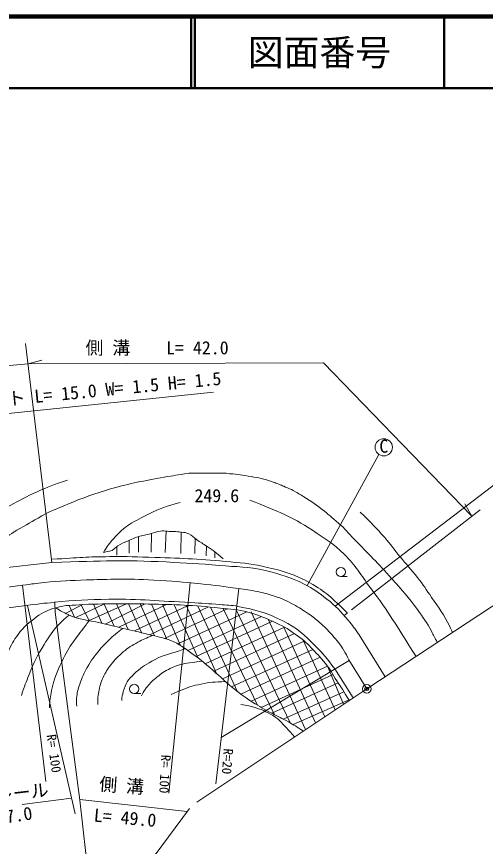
# Model space of a CAD drawing. Units: millimetres, scale not verified. Extents: x 40000 to 680000, y 20000 to 380000.
# Drawn here: x 484376 to 549771, y 264208 to 380000 of the extents above; entities that cross this region are included whole.
import ezdxf
from ezdxf.enums import TextEntityAlignment as Align

# ---------------------------------------------------------------- set-up
doc = ezdxf.new("R2010")
doc.units = ezdxf.units.MM
doc.header["$LTSCALE"] = 1000
doc.header["$PDMODE"] = 32
doc.header["$PDSIZE"] = 500
for name, color, linetype, lineweight in [('M-BGD', 7, 'Continuous', 13), ('M-STR-HTXT', 7, 'Continuous', 13), ('M-TTL', 2, 'Continuous', 140), ('M-TTL-LINE', 7, 'Continuous', 50), ('M-TTL-TXT', 7, 'Continuous', 13)]:
    doc.layers.add(name, color=color, linetype=linetype, lineweight=lineweight)
doc.layers.add('M-OTRS', color=6, linetype='Continuous')
doc.styles.add('ＭＳ ゴシック', font='')
doc.styles.get('ＭＳ ゴシック').set_extended_font_data('MS Gothic')

msp = doc.modelspace()

# ---------------------------------------------------------------- linework, layer by layer
at = {"layer": 'M-BGD'}
for p, q in [((534909, 318912), (524903, 300597)), ((505225, 308192), (505108, 305218)), ((507339, 308065), (507266, 305085)), ((500079, 306904), (500095, 305111)), ((501369, 307431), (501369, 305254)), ((503198, 307875), (503149, 305268)), ((509276, 307192), (509254, 305088)), ((498375, 306051), (498359, 304857)), ((510850, 306141), (510824, 304765)), ((512026, 305288), (512022, 304488)), ((489306, 303842), (471432, 301853)), ((560751, 304292), (533220, 286197)), ((529604, 301852), (530511, 301852)), ((469222, 295687), (485689, 297816)), ((491199, 296730), (493560, 297964)), ((491697, 297840), (492465, 296186)), ((492635, 296130), (496653, 298046)), ((493345, 297941), (494492, 295717)), ((494492, 295717), (499708, 298077)), ((495099, 298009), (496269, 295347)), ((496604, 298023), (497985, 294931)), ((496740, 295231), (502296, 298042)), ((499926, 294477), (498292, 298073)), ((498628, 294780), (505270, 297969)), ((499989, 298076), (501777, 294036)), ((500816, 294267), (508291, 297840)), ((501626, 298055), (503596, 293581)), ((502978, 293736), (511127, 297629)), ((503179, 298022), (505345, 293131)), ((504705, 297985), (507234, 292244)), ((506377, 297931), (509698, 290494)), ((508051, 297854), (512241, 288351)), ((509657, 297750), (515207, 285786)), ((511425, 297602), (517967, 283912)), ((505021, 293233), (513771, 297374)), ((506854, 292467), (516511, 296917)), ((513198, 297427), (520354, 282585)), ((515006, 297233), (522550, 281441)), ((517110, 296917), (524690, 280508)), ((508263, 291540), (518543, 296271)), ((509411, 290713), (520062, 295635)), ((519458, 295901), (526079, 281435)), ((510683, 289690), (521743, 294806)), ((521622, 294873), (527360, 282289)), ((511874, 288663), (523150, 293900)), ((524349, 292984), (528816, 283260)), ((535798, 287892), (532153, 293719)), ((513100, 287590), (524503, 292853)), ((514351, 286470), (525722, 291691)), ((515635, 285463), (526699, 290607)), ((517095, 284463), (527759, 289352)), ((527767, 289342), (529989, 284042)), ((528748, 288970), (531313, 284925)), ((518496, 283601), (528514, 288186)), ((533220, 286197), (509527, 270396)), ((519974, 282788), (529242, 287012)), ((500786, 285529), (501693, 285529)), ((521555, 281983), (530025, 285795)), ((522962, 281201), (530750, 284651))]:
    msp.add_line(p, q, dxfattribs=at)
for centre, radius in [((535593, 319899), 1200), ((529604, 302500), 648), ((500786, 286177), 648), ((533220, 286197), 600)]:
    msp.add_circle(centre, radius, dxfattribs=at)
for points, knots in [([(508382, 316272), (506745, 316037), (506303, 315955), (504975, 315722), (502031, 315204), (500371, 314916), (497497, 314091), (495110, 313406), (493804, 312903), (491505, 311962), (490319, 311477), (489918, 311314), (488493, 310664)], [0, 0, 0, 0, 1, 1, 1, 2, 2, 2, 3, 3, 3, 4, 4, 4, 4]), ([(521212, 314634), (520484, 314951), (520251, 315031), (519619, 315240), (518507, 315607), (517844, 315684), (516690, 315884), (515494, 316091), (515072, 316129), (513606, 316268)], [0, 0, 0, 0, 1, 1, 1, 2, 2, 2, 3, 3, 3, 3]), ([(440849, 298680), (440958, 299146), (441030, 299348), (441255, 299724), (441572, 300256), (441891, 300479), (442423, 300798), (442958, 301119), (443287, 301252), (443872, 301468), (445305, 301998), (446128, 302251), (447611, 302621), (450722, 303397), (452519, 303590), (455673, 304171), (456990, 304414), (457734, 304515), (459053, 304748), (460752, 305047), (461702, 305224), (463400, 305527), (464464, 305716), (465064, 305804), (466126, 306009), (468157, 306403), (469305, 306585), (471313, 307084), (473579, 307647), (474839, 308032), (477015, 308876), (479556, 309862), (480917, 310570), (483374, 311750), (484898, 312482), (485693, 313015), (487237, 313703), (488856, 314423), (489450, 314624), (491475, 315323)], [0, 0, 0, 0, 1, 1, 1, 2, 2, 2, 3, 3, 3, 4, 4, 4, 5, 5, 5, 6, 6, 6, 7, 7, 7, 8, 8, 8, 9, 9, 9, 10, 10, 10, 11, 11, 11, 12, 12, 12, 13, 13, 13, 13]), ([(522977, 313866), (522316, 314223), (521374, 314563), (521212, 314634), (521212, 314634), (521212, 314634), (521212, 314634)], [0, 0, 0, 0, 1, 1, 1, 2, 2, 2, 2]), ([(529321, 309260), (528245, 310226), (527928, 310501), (526983, 311231), (525872, 312089), (525229, 312549), (524023, 313267), (523618, 313507), (523481, 313594), (522977, 313866)], [0, 0, 0, 0, 1, 1, 1, 2, 2, 2, 3, 3, 3, 3]), ([(507199, 312218), (505192, 311647), (504494, 311398), (502875, 310606), (500738, 309560), (499415, 308939), (497875, 307124), (497283, 306427), (497015, 306127), (496496, 305231)], [0, 0, 0, 0, 1, 1, 1, 2, 2, 2, 3, 3, 3, 3]), ([(540092, 290714), (537183, 295344), (536425, 296693), (533739, 300289), (532349, 302150), (531729, 303342), (530076, 304974), (528531, 306499), (527446, 307117), (525636, 308316), (522484, 310403), (521037, 310842), (516920, 312522)], [0, 0, 0, 0, 1, 1, 1, 2, 2, 2, 3, 3, 3, 4, 4, 4, 4]), ([(488493, 310664), (486706, 309640), (486254, 309382), (484824, 308552), (483682, 307889), (483083, 307445), (481905, 306849), (480546, 306160), (479758, 305801), (478302, 305353), (477057, 304970), (476312, 304938), (475040, 304657), (474073, 304444), (473507, 304403), (472569, 304086), (471986, 303889), (471642, 303774), (471146, 303411), (470652, 303050), (470482, 302819), (470076, 302269)], [0, 0, 0, 0, 1, 1, 1, 2, 2, 2, 3, 3, 3, 4, 4, 4, 5, 5, 5, 6, 6, 6, 7, 7, 7, 7]), ([(545174, 294054), (545014, 294451), (544950, 294564), (544797, 294886), (543992, 296578), (543314, 297407), (542262, 298958), (541518, 300056), (541116, 300685), (540300, 301731), (539385, 302902), (538798, 303496), (537854, 304644), (537012, 305667), (536597, 306286), (535735, 307292), (534481, 308757), (533980, 309211), (532308, 310844)], [0, 0, 0, 0, 1, 1, 1, 2, 2, 2, 3, 3, 3, 4, 4, 4, 5, 5, 5, 6, 6, 6, 6]), ([(543052, 292659), (542692, 293420), (542574, 293634), (542240, 294244), (541571, 295468), (541115, 296110), (540309, 297249), (539049, 299027), (538189, 299910), (536736, 301533), (534732, 303771), (533534, 304957), (531439, 307110), (530617, 307955), (530244, 308527), (529321, 309260)], [0, 0, 0, 0, 1, 1, 1, 2, 2, 2, 3, 3, 3, 4, 4, 4, 5, 5, 5, 5]), ([(497718, 305510), (498189, 305920), (498353, 306060), (498812, 306334), (499293, 306621), (499606, 306700), (500120, 306922), (500577, 307120), (500827, 307248), (501298, 307407), (501997, 307643), (502418, 307673), (503132, 307857), (503645, 307989), (503916, 308142), (504441, 308210), (504806, 308258), (505015, 308198), (505383, 308183), (506149, 308151), (506581, 308158), (507342, 308065), (507769, 308013), (508022, 307996), (508415, 307823), (508886, 307615), (509054, 307336), (509475, 307040), (510035, 306645), (510378, 306467), (510942, 306078), (511854, 305448), (512140, 305200), (513193, 304354)], [0, 0, 0, 0, 1, 1, 1, 2, 2, 2, 3, 3, 3, 4, 4, 4, 5, 5, 5, 6, 6, 6, 7, 7, 7, 8, 8, 8, 9, 9, 9, 10, 10, 10, 11, 11, 11, 11]), ([(489371, 304270), (493184, 304527), (494236, 304617), (497360, 304644), (499818, 304665), (501196, 304616), (503654, 304535), (507778, 304399), (510092, 304300), (514200, 303912), (516221, 303721), (517366, 303617), (519341, 303148), (521750, 302578), (523128, 302169), (525292, 300967), (527552, 299713), (528367, 298890), (530459, 296834)], [0, 0, 0, 0, 1, 1, 1, 2, 2, 2, 3, 3, 3, 4, 4, 4, 5, 5, 5, 6, 6, 6, 6]), ([(532153, 293719), (531485, 294704), (531257, 294994), (530622, 295764), (529576, 297031), (528935, 297722), (527635, 298727), (526472, 299625), (525814, 300151), (524498, 300804), (522489, 301802), (521254, 302160), (519077, 302698), (516620, 303304), (515157, 303179), (512638, 303414), (509753, 303684), (508129, 303759), (505235, 303896), (499020, 304190), (496905, 304034), (489306, 303842)], [0, 0, 0, 0, 1, 1, 1, 2, 2, 2, 3, 3, 3, 4, 4, 4, 5, 5, 5, 6, 6, 6, 7, 7, 7, 7]), ([(481754, 283653), (481798, 285323), (481828, 285870), (482065, 287267), (482341, 288887), (482596, 289790), (483203, 291317), (483612, 292348), (483930, 292903), (484589, 293794), (485410, 294906), (486040, 295415), (487160, 296225), (488099, 296905), (488722, 297183), (489833, 297519), (491254, 297950), (492134, 297794), (493609, 297970), (493609, 297970), (493609, 297970), (493609, 297970)], [0, 0, 0, 0, 1, 1, 1, 2, 2, 2, 3, 3, 3, 4, 4, 4, 5, 5, 5, 6, 6, 6, 7, 7, 7, 7]), ([(485689, 297816), (487566, 298069), (488083, 298119), (489622, 298270), (492588, 298562), (494260, 298661), (497240, 298691), (501707, 298735), (504207, 298465), (508667, 298224), (510246, 298138), (511131, 298087), (512707, 297954), (513703, 297869), (514270, 297881), (515252, 297694), (517772, 297213), (519208, 296825), (521504, 295679), (523505, 294681), (524468, 293777), (526042, 292189), (527199, 291023), (527616, 290522), (528748, 288970)], [0, 0, 0, 0, 1, 1, 1, 2, 2, 2, 3, 3, 3, 4, 4, 4, 5, 5, 5, 6, 6, 6, 7, 7, 7, 8, 8, 8, 8]), ([(493609, 297970), (497979, 298087), (499183, 298111), (502754, 298032), (506666, 297945), (508863, 297872), (512755, 297471), (514286, 297313), (515169, 297297), (516650, 296879), (518060, 296481), (518836, 296190), (520171, 295586), (521428, 295017), (522117, 294638), (523240, 293836), (525106, 292503), (525951, 291478), (527446, 289739), (528185, 288879), (528427, 288266), (529045, 287315), (529737, 286252), (529952, 285911), (530795, 284580)], [0, 0, 0, 0, 1, 1, 1, 2, 2, 2, 3, 3, 3, 4, 4, 4, 5, 5, 5, 6, 6, 6, 7, 7, 7, 8, 8, 8, 8]), ([(489833, 297519), (490569, 297026), (490855, 296895), (491546, 296564), (493186, 295777), (494289, 295840), (496054, 295400), (498871, 294698), (500467, 294380), (503280, 293659), (504300, 293398), (504902, 293332), (505876, 292932), (507119, 292423), (507718, 291921), (508815, 291146), (510205, 290165), (510892, 289492), (512191, 288394), (513189, 287549), (513683, 286999), (514704, 286182), (515669, 285409), (516243, 285016), (517280, 284343), (518294, 283686), (518899, 283377), (519959, 282796), (520856, 282304), (521395, 282095), (522286, 281591), (523123, 281117), (523399, 280942), (524388, 280307)], [0, 0, 0, 0, 1, 1, 1, 2, 2, 2, 3, 3, 3, 4, 4, 4, 5, 5, 5, 6, 6, 6, 7, 7, 7, 8, 8, 8, 9, 9, 9, 10, 10, 10, 11, 11, 11, 11]), ([(490319, 295232), (490747, 295661), (490870, 295792), (491259, 296110), (491466, 296279), (491588, 296373), (491762, 296498)], [0, 0, 0, 0, 1, 1, 1, 2, 2, 2, 2]), ([(530511, 296740), (530461, 296706), (530188, 296516), (530137, 296481), (530137, 296481), (530137, 296481), (530137, 296481)], [0, 0, 0, 0, 1, 1, 1, 2, 2, 2, 2]), ([(488949, 283562), (489008, 284656), (489069, 285024), (489245, 285945), (489565, 287614), (490007, 288495), (490709, 290042), (491237, 291205), (491631, 291815), (492361, 292862), (493000, 293779), (493431, 294240), (494085, 295147), (494245, 295369), (494298, 295440), (494492, 295717)], [0, 0, 0, 0, 1, 1, 1, 2, 2, 2, 3, 3, 3, 4, 4, 4, 5, 5, 5, 5]), ([(485064, 285288), (485515, 286670), (485667, 287070), (486124, 288186), (486819, 289883), (487250, 290830), (488211, 292392), (488935, 293569), (489355, 294243), (490319, 295232)], [0, 0, 0, 0, 1, 1, 1, 2, 2, 2, 3, 3, 3, 3]), ([(492762, 283776), (492723, 284273), (492729, 284443), (492753, 284870), (492798, 285665), (492921, 286111), (493187, 286861), (493517, 287794), (493730, 288314), (494218, 289174), (494810, 290215), (495242, 290741), (496001, 291667), (496542, 292325), (496882, 292666), (497507, 293245), (498136, 293827), (498384, 294013), (499206, 294632)], [0, 0, 0, 0, 1, 1, 1, 2, 2, 2, 3, 3, 3, 4, 4, 4, 5, 5, 5, 6, 6, 6, 6]), ([(495685, 284017), (495692, 284815), (495705, 285088), (495824, 285761), (495965, 286569), (496121, 287013), (496447, 287765), (496772, 288516), (497033, 288908), (497532, 289558), (498123, 290329), (498510, 290728), (499256, 291351), (499991, 291966), (500464, 292241), (501305, 292701), (502073, 293122), (502373, 293249), (503341, 293640)], [0, 0, 0, 0, 1, 1, 1, 2, 2, 2, 3, 3, 3, 4, 4, 4, 5, 5, 5, 6, 6, 6, 6]), ([(499054, 284583), (499075, 285132), (499130, 285353), (499255, 285830), (499540, 286911), (499955, 287488), (500758, 288267), (501611, 289094), (502194, 289457), (503223, 290053), (504526, 290808), (505404, 290928), (506826, 291424), (507241, 291569), (507376, 291618), (507891, 291788)], [0, 0, 0, 0, 1, 1, 1, 2, 2, 2, 3, 3, 3, 4, 4, 4, 5, 5, 5, 5]), ([(501785, 285233), (502006, 285653), (502092, 285782), (502320, 286115), (502737, 286722), (503028, 287031), (503585, 287513), (504198, 288045), (504556, 288338), (505260, 288741), (506051, 289193), (506547, 289363), (507423, 289613), (507991, 289776), (508329, 289786), (508914, 289876), (509428, 289956), (509597, 289978), (510234, 290057)], [0, 0, 0, 0, 1, 1, 1, 2, 2, 2, 3, 3, 3, 4, 4, 4, 5, 5, 5, 6, 6, 6, 6]), ([(505917, 285388), (506575, 285709), (506778, 285791), (507343, 286018), (508388, 286436), (508998, 286625), (510099, 286862), (511401, 287143), (511927, 287144), (513491, 287202)], [0, 0, 0, 0, 1, 1, 1, 2, 2, 2, 3, 3, 3, 3]), ([(515658, 284006), (516611, 283871), (516936, 283798), (517726, 283553), (518872, 283199), (519495, 282886), (520491, 282219), (521117, 281801), (521364, 281433), (521885, 280890), (522397, 280357), (522561, 280161), (523137, 279472)], [0, 0, 0, 0, 1, 1, 1, 2, 2, 2, 3, 3, 3, 4, 4, 4, 4])]:
    msp.add_open_spline(points, degree=3, knots=knots, dxfattribs=at)
for points in [[(513606, 316268), (510994, 316270), (510994, 316270), (508382, 316272)], [(496496, 305231), (497107, 305371), (497107, 305371), (497718, 305510)], [(530459, 296834), (530485, 296787), (530485, 296787), (530511, 296740)]]:
    msp.add_open_spline(points, degree=3, dxfattribs=at)
at = {"layer": 'M-OTRS'}
msp.add_point((533220, 286197), dxfattribs=at)
at = {"layer": 'M-STR-HTXT'}
for p, q in [((485630, 334361), (489306, 303842)), ((480226, 331041), (485972, 331525)), ((485972, 331525), (487900, 332050)), ((527193, 331695), (485972, 331525)), ((547891, 310274), (527193, 331695)), ((552774, 316049), (528811, 297742)), ((547891, 310274), (546921, 312023)), ((549061, 311183), (531088, 297216)), ((485189, 300645), (488462, 273256)), ((508610, 300998), (505603, 271645)), ((515385, 300177), (512145, 272937)), ((485908, 297845), (492546, 268759)), ((530777, 290130), (512916, 279421)), ((533220, 286197), (530715, 290229)), ((485160, 270068), (492043, 270962)), ((493178, 270746), (508181, 269058)), ((499856, 257912), (508494, 269476))]:
    msp.add_line(p, q, dxfattribs=at)
for points in [[(511865, 327607), (473815, 323632), (475675, 309824)], [(485189, 300645), (476115, 299475), (465243, 297937)], [(489710, 298306), (489764, 296893), (493189, 270665), (494888, 255777)]]:
    msp.add_lwpolyline(points, dxfattribs=at)
for points, knots in [([(498175, 301488), (496226, 301460), (495711, 301445), (494132, 301385), (491836, 301296), (490545, 301268), (488259, 301026), (487057, 300899), (486653, 300857), (485189, 300645)], [0, 0, 0, 0, 1, 1, 1, 2, 2, 2, 3, 3, 3, 3]), ([(530715, 290229), (530435, 290846), (530328, 291034), (530040, 291527), (529501, 292450), (529096, 292907), (528389, 293708), (527730, 294455), (527332, 294851), (526581, 295505), (526032, 295984), (525705, 296232), (525107, 296647), (524304, 297205), (523850, 297517), (522988, 297977), (522003, 298503), (521427, 298767), (520371, 299130), (519466, 299440), (518938, 299553), (518003, 299756), (516948, 299986), (516343, 300038), (515275, 300192), (513243, 300486), (512102, 300634), (510060, 300848), (507503, 301117), (506067, 301255), (503498, 301374), (501421, 301471), (500254, 301518), (498175, 301488)], [0, 0, 0, 0, 1, 1, 1, 2, 2, 2, 3, 3, 3, 4, 4, 4, 5, 5, 5, 6, 6, 6, 7, 7, 7, 8, 8, 8, 9, 9, 9, 10, 10, 10, 11, 11, 11, 11])]:
    msp.add_open_spline(points, degree=3, knots=knots, dxfattribs=at)
msp.add_open_spline([(491391, 301182), (491391, 301182), (491391, 301182), (491391, 301182)], degree=3, dxfattribs=at)
at = {"layer": 'M-TTL'}
msp.add_line((680000, 380000), (40000, 380000), dxfattribs=at)
at = {"layer": 'M-TTL-LINE'}
for p, q in [((508747, 380000), (508747, 370000)), ((509247, 380000), (509247, 370000)), ((543997, 380000), (543997, 370000)), ((40000, 370000), (680000, 370000))]:
    msp.add_line(p, q, dxfattribs=at)

# ---------------------------------------------------------------- texts
at = {"layer": 'M-BGD', "style": 'ＭＳ ゴシック'}
msp.add_text('C', height=1833, dxfattribs=at).set_placement((535602, 318597), align=Align.BOTTOM_CENTER)
msp.add_text('249.6', height=1833, dxfattribs=at).set_placement((509184, 311690), align=Align.BOTTOM_LEFT)
at = {"layer": 'M-STR-HTXT', "style": 'ＭＳ ゴシック'}
msp.add_text('側 溝\u3000\u3000L= 42.0', height=1833, dxfattribs=at).set_placement((493980, 332322), align=Align.BOTTOM_LEFT)
for s, height, rotation, p in [('カルバート L= 15.0 W= 1.5 H= 1.5', 1833, 5.584, (473316, 324198)), ('R= 100', 1320, 278.003, (488166, 279695)), ('R= 100', 1320, 266.907, (504172, 277048)), ('R=20', 1320, 265.727, (512884, 277942)), ('側 溝', 1833, 355.897, (495812, 271475)), ('ガードレール', 1833, 6.56, (474080, 268986)), ('L= 17.0', 1833, 8.753, (478146, 266121)), ('L= 49.0', 1833, 355.023, (495041, 267128))]:
    msp.add_text(s, height=height, rotation=rotation, dxfattribs=at).set_placement(p, align=Align.BOTTOM_LEFT)
at = {"layer": 'M-TTL-TXT', "style": 'ＭＳ ゴシック'}
msp.add_text('図面番号', height=3666, dxfattribs=at).set_placement((526622, 375000), align=Align.MIDDLE_CENTER)

doc.saveas('drawing.dxf')
